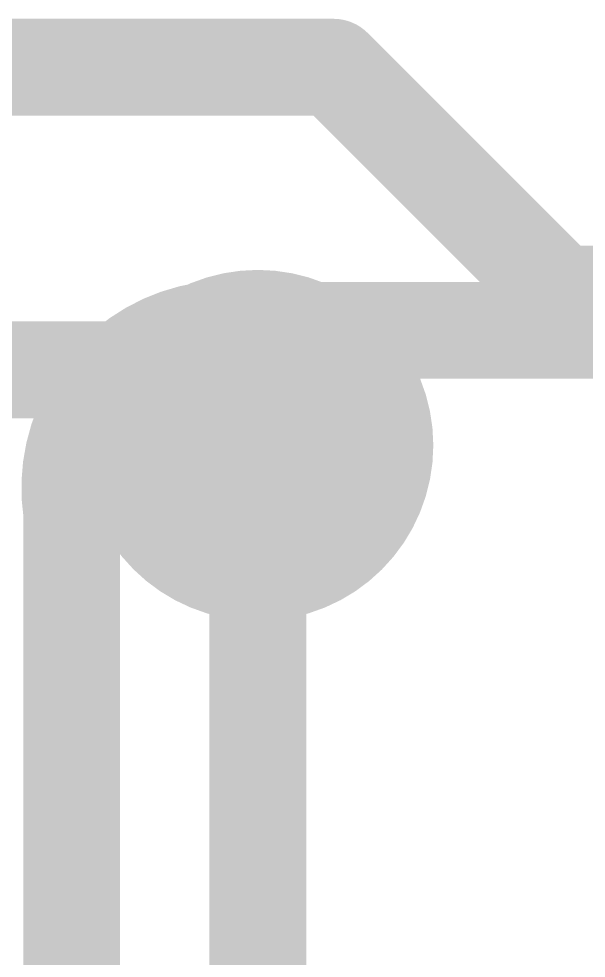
# Model space of a CAD drawing. Extents: x -11.6 to 46, y -5.8 to 74.7.
# Drawn here: x 28.074 to 29.264, y 29.563 to 31.534 of the extents above; entities that cross this region are included whole.
import ezdxf

# ---------------------------------------------------------------- set-up
doc = ezdxf.new("R2010")
doc.units = 0
for name, color, linetype in [('1', 12, 'CONTINUOUS'), ('16', 132, 'CONTINUOUS'), ('18', 110, 'CONTINUOUS'), ('21', 41, 'CONTINUOUS')]:
    doc.layers.add(name, color=color, linetype=linetype)

# ---------------------------------------------------------------- blocks, each defined once
blk = doc.blocks.new('ROUNDV')
at = {"const_width": 0.5}
blk.add_lwpolyline([(0, -0.25, 1), (0, 0.25, 1), (0, -0.25)], format="xyb", dxfattribs=at)

msp = doc.modelspace()

# ---------------------------------------------------------------- linework, layer by layer
at = {"layer": '1', "const_width": 0.2032}
for points in [[(23.3362, 31.4325), (28.7338, 31.4325)], [(28.7338, 31.4325), (29.21, 30.9563)], [(29.21, 30.9563), (34.6075, 30.9563)], [(24.2888, 30.7975), (28.4163, 30.7975)], [(28.4163, 30.7975), (28.575, 30.6388)]]:
    msp.add_lwpolyline(points, dxfattribs=at)
at = {"layer": '1', "const_width": 0.1016}
for points in [[(28.7697, 31.4684, 1), (28.6978, 31.3966)], [(28.7338, 31.3817, 1), (28.7338, 31.4833)], [(29.21, 31.007, 1), (29.21, 30.9055)], [(29.1741, 30.9203, 1), (29.2459, 30.9922)], [(28.4522, 30.8334, 1), (28.3803, 30.7616)], [(28.4163, 30.7467, 1), (28.4163, 30.8483)], [(28.5391, 30.6028, 1), (28.6109, 30.6747)]]:
    msp.add_lwpolyline(points, format="xyb", dxfattribs=at)
at = {"layer": '16', "const_width": 0.2032}
msp.add_lwpolyline([(28.575, 30.6388), (28.575, 28.575)], dxfattribs=at)
at = {"layer": '16', "const_width": 0.1016}
msp.add_lwpolyline([(28.6258, 30.6388, 1), (28.5242, 30.6388)], format="xyb", dxfattribs=at)
at = {"layer": '21'}
for points, const_width in [([(28.4655, 30.8801, 0.4145), (28.1845, 30.4991)], 0.2032), ([(28.4655, 30.9308, 1), (28.4655, 30.8293)], 0.1016), ([(28.473, 30.8298, 1), (28.4579, 30.9303)], 0.1016), ([(28.2353, 30.4991, 1), (28.1337, 30.4991)], 0.1016), ([(28.1342, 30.4914, 1), (28.2347, 30.5067)], 0.1016)]:
    msp.add_lwpolyline(points, format="xyb", dxfattribs=dict(at, const_width=const_width))
at = {"layer": '21', "const_width": 0.2032}
for points in [[(28.4655, 30.8801), (29.4703, 30.8801)], [(28.1845, 30.4991), (28.1845, 25.7255)]]:
    msp.add_lwpolyline(points, dxfattribs=at)

# ---------------------------------------------------------------- block references
at = {"layer": '18', "xscale": 0.7366, "yscale": 0.7366}
msp.add_blockref('ROUNDV', (28.575, 30.6388), dxfattribs=at)
msp.add_blockref('ROUNDV', (28.575, 30.6388), dxfattribs=at)

doc.saveas('drawing.dxf')
